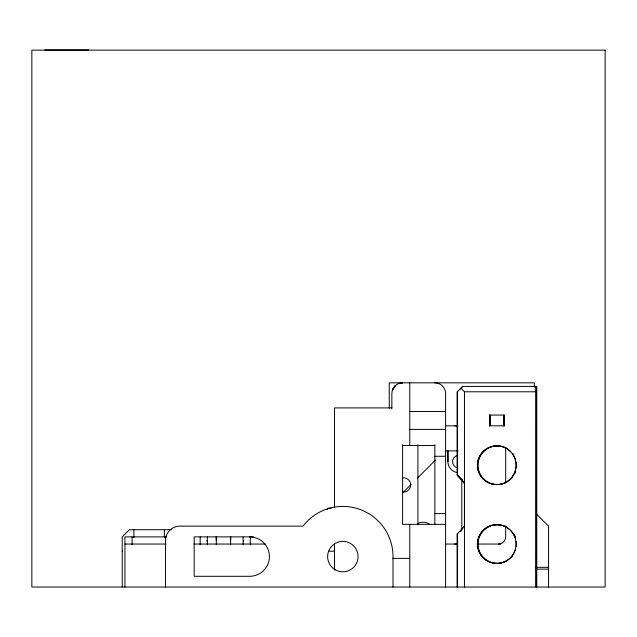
<?xml version="1.0" encoding="UTF-8"?>
<svg xmlns="http://www.w3.org/2000/svg" width="637" height="637" viewBox="0 0 637 637"><rect width="100%" height="100%" fill="white"/><g stroke="black" fill="none" stroke-linecap="round" stroke-linejoin="round"><path stroke-width="0.96" d="M216.293 540.463L216.293 536.561L216.293 544.372M230.626 540.463L230.626 536.561L230.626 544.372M392.376 390.274L395.426 385.576L394.948 386.03M392.639 389.549L393.793 387.431M461.053 530.135L464.469 525.7M462.454 528.662L464.707 525.7M326.821 509.632L328.23 508.222L331.184 508.222M462.677 386.412L457.262 391.787L457.262 475.409L461.084 479.143M459.93 389.398L462.916 386.412M403.42 492.146L411.168 484.399M417.402 478.164L435.589 459.97M461.084 530.135L457.262 533.87L457.262 587.043M460.065 531.385L461.331 530.135M460.487 531.385L461.745 530.135M206.738 540.917L207.336 540.821M400.816 382.98L402.608 382.829A10.749 10.749 0 0 0 391.859 393.578L391.859 408.468M44.741 49.957L88.623 49.957M462.637 386.412L536.776 386.412L536.776 587.043M460.885 388.204L464.469 391.787L536.123 391.787M391.859 407.911L334.536 407.911L334.536 507.426M409.774 411.486L445.597 411.486M489.511 415.069L504.536 415.069M445.757 425.819L457.82 425.819M489.511 425.819L504.536 425.819M409.774 429.402L445.597 429.402M402.608 445.526L434.848 445.526M445.47 450.9L458.107 450.9M434.848 456.275L445.597 456.275M434.848 513.597L445.597 513.597M445.597 524.347L402.608 524.347L402.608 444.698M171.297 529.721L129.391 529.721L122.224 536.887L122.224 587.043M166.631 536.887L124.932 536.887L124.932 587.043M253.287 536.887L194.174 536.887L194.174 576.294L249.704 576.294A19.707 19.707 0 0 0 269.411 556.587A19.707 19.707 0 0 0 249.704 536.887M124.932 544.046L166.106 544.046M193.935 544.046L265.51 544.046M445.757 544.046L457.82 544.046M477.67 544.046L500.881 544.046M122.224 551.212L122.726 551.212M328.588 551.212L334.321 551.212M392.854 558.378L409.774 558.378M536.282 567.336L548.561 567.336M536.282 569.128L548.561 569.128M243.159 540.821L243.764 540.917M457.963 475.409L462.868 480.617M536.513 514.083L548.561 526.138L548.561 587.043M464.707 483.579L457.541 475.409L457.541 391.787M461.053 479.143L464.469 483.579M447.946 461.65L447.891 450.9L447.946 462.804A11.108 11.108 0 0 0 456.689 472.511M536.362 386.412L536.362 587.043M534.339 387.153L534.339 382.829L389.247 382.829L389.247 408.094M505.682 447.827L505.682 482.464M505.682 526.003L505.682 536.887A7.166 7.166 0 0 1 498.516 544.046M504.122 415.069L504.122 425.819M490.203 415.069L490.203 425.819M489.789 415.069L489.789 425.819M489.542 415.069L489.542 425.819M464.469 391.787L464.469 587.043M464.429 483.579L464.429 525.7M461.793 479.494L461.793 529.96M457.541 533.87L457.541 587.043M457.302 391.787L457.302 475.409M457.302 533.87L457.302 587.043M445.597 587.043L445.597 393.578A10.749 10.749 0 0 0 434.848 382.829M434.848 444.698L434.848 524.347M417.904 444.857L417.904 525.007M409.774 382.829L409.774 445.526M409.774 524.347L409.774 587.043M393.013 587.043L393.013 556.587A50.156 50.156 0 0 0 302.997 526.138L179.841 526.138A14.332 14.332 0 0 0 165.509 540.463L165.509 587.043M334.536 543.25L334.536 570.123M250.325 536.887L250.325 544.786M243.159 536.887L243.159 544.786M207.336 536.887L207.336 544.786M200.169 536.887L200.169 544.786M164.346 529.721L164.346 537.628M133.889 529.721L133.889 537.628M132.098 536.887L132.098 544.786M457.653 467.956A6.45 6.45 0 0 1 457.653 455.336M417.283 523.885A11.108 11.108 0 0 1 429.696 524.315M402.465 477.854A7.166 7.166 0 0 1 410.738 484.932A7.166 7.166 0 0 1 402.465 492.011M454.627 425.819A7.166 7.166 0 0 1 457.366 426.368M457.366 543.504A7.166 7.166 0 0 1 454.627 544.046M516.137 541.522A19.349 19.349 0 0 1 516.137 546.578M515.644 549.054A19.349 19.349 0 0 1 514.115 552.988M513.709 553.72A19.349 19.349 0 0 1 483.276 557.725A19.349 19.349 0 0 1 487.281 527.293A19.349 19.349 0 0 1 515.644 539.045M516.002 461.865A19.349 19.349 0 0 1 516.002 468.593M515.644 470.233A19.349 19.349 0 0 1 514.115 474.167M513.709 474.899A19.349 19.349 0 0 1 487.281 481.986A19.349 19.349 0 0 1 480.202 455.559A19.349 19.349 0 0 1 506.63 448.472M507.347 448.91A19.349 19.349 0 0 1 510.635 451.553M512.299 453.456A19.349 19.349 0 0 1 515.644 460.225M512.721 555.822A19.349 19.349 0 0 1 511.63 557.12M507.044 560.807A19.349 19.349 0 0 1 502.378 562.734M501.566 562.933A19.349 19.349 0 0 1 478.252 541.108A19.349 19.349 0 0 1 507.044 527.293M514.123 534.379A19.349 19.349 0 0 1 515.245 536.649M515.819 471.046A19.349 19.349 0 0 1 514.903 473.41M512.721 477.009A19.349 19.349 0 0 1 511.63 478.307M507.044 481.986A19.349 19.349 0 0 1 478.021 465.233A19.349 19.349 0 0 1 507.044 448.472M512.721 453.456A19.349 19.349 0 0 1 513.693 454.842M605.15 50.14L31.85 50.14L31.85 587.043L605.15 587.043L605.15 50.14M536.123 587.043L536.123 386.412L536.083 587.043M503.875 425.819L503.875 415.069L503.835 425.819M487.034 560.807A19.349 19.349 0 0 0 516.058 544.046A19.349 19.349 0 0 0 487.034 527.293A19.349 19.349 0 0 0 487.034 560.807M487.034 481.986A19.349 19.349 0 0 0 516.058 465.233A19.349 19.349 0 0 0 487.034 448.472A19.349 19.349 0 0 0 487.034 481.986M335.237 569.773A15.224 15.224 0 0 0 358.082 556.587A15.224 15.224 0 0 0 335.237 543.401A15.224 15.224 0 0 0 335.237 569.773"/></g></svg>
